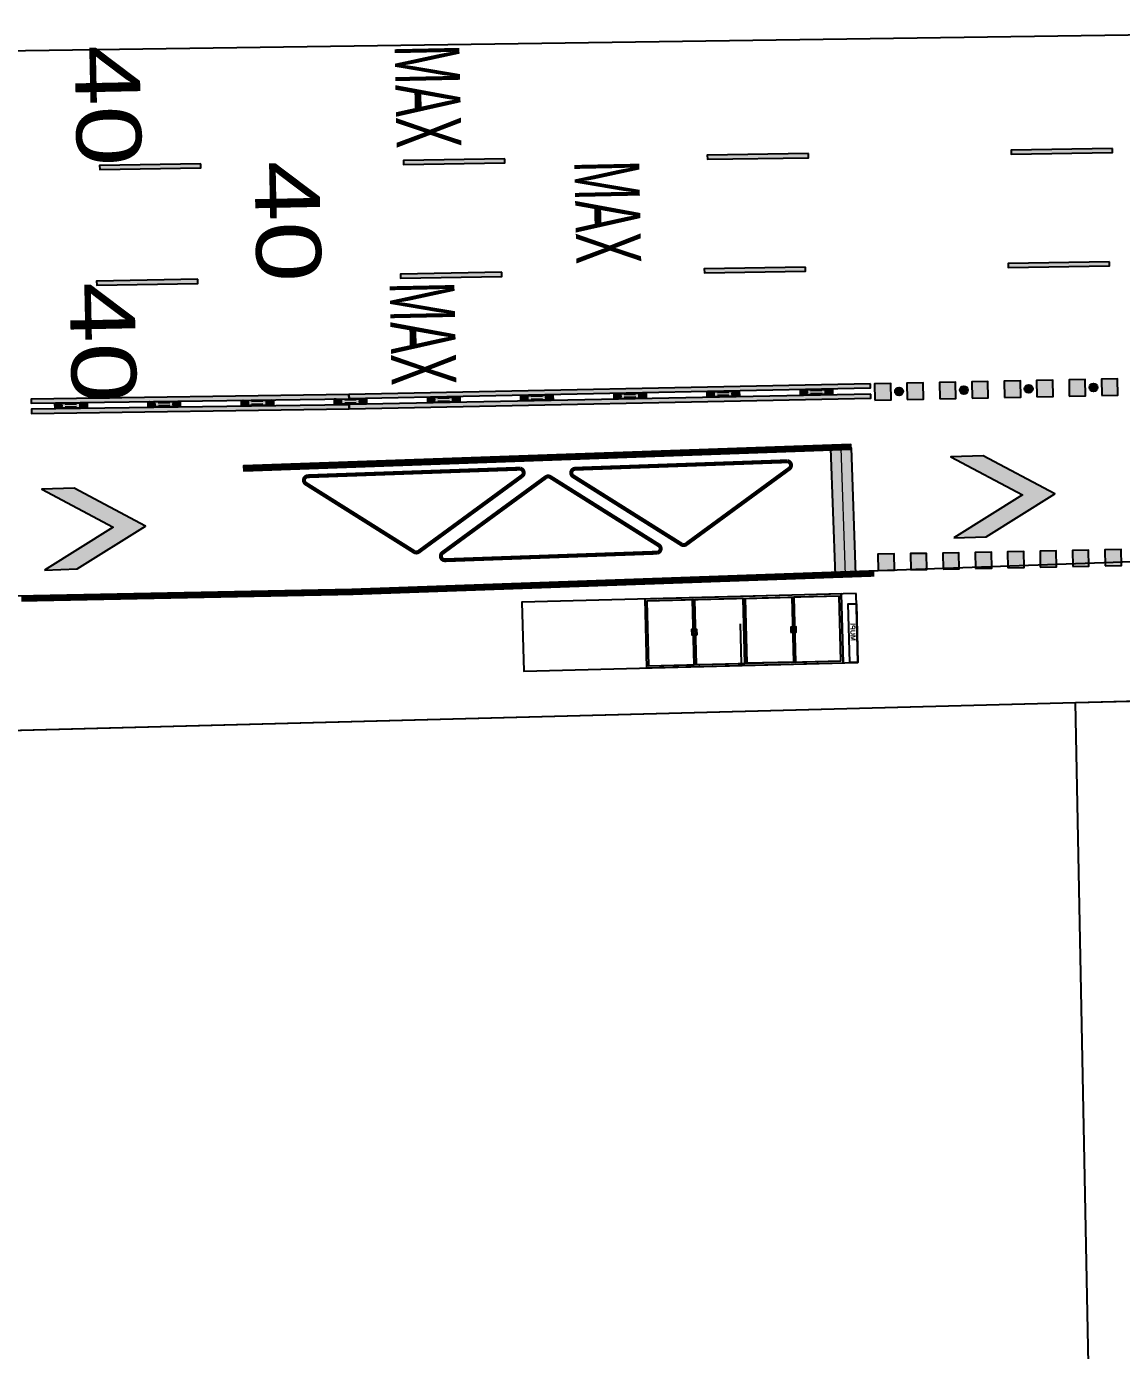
# Model space of a CAD drawing. Header units: metres. Extents: x 668617 to 675126, y 2286318 to 2293677.
# Drawn here: x 669451.29 to 669478.31, y 2287191.11 to 2287223.79 of the extents above; entities that cross this region are included whole.
import ezdxf
from ezdxf.enums import TextEntityAlignment as Align

# ---------------------------------------------------------------- set-up
doc = ezdxf.new("R2010")
doc.units = ezdxf.units.M
doc.header["$MEASUREMENT"] = 0
for name, color, linetype in [('DMTG-B-CuadrosVerdes', 94, 'Continuous'), ('DMTG-D-CONFIBUS', 1, 'Continuous'), ('DMTG-M-PARABUS', 1, 'Continuous'), ('DMTG-M-VIALETON', 92, 'Continuous'), ('DMTG-PB-BANQUETAS', 251, 'Continuous'), ('DMTG-PB-LOTIFICACION', 253, 'Continuous'), ('DMTG-PB-MANZANAS', 251, 'Continuous'), ('DMTG-SH-LEYENDA VELOCIDAD', 252, 'Continuous'), ('DMTG-SH-LINEA DISCONTINUA', 252, 'Continuous'), ('DMTG-SH-LINEA DOBLE', 252, 'Continuous'), ('DMTG-SH-LINEA GUARNICION', 40, 'Continuous'), ('DMTG-SH-PARADA', 252, 'Continuous')]:
    doc.layers.add(name, color=color, linetype=linetype)
doc.styles.add('Arial', font='arial.ttf')
doc.styles.get("Standard").update_dxf_attribs({"font": 'arial.ttf'})
pattern_1 = [(0, (0, 0), (0, 6.985), [5.08, -1.905]), (90, (0, 0), (-6.985, 4e-16), [5.08, -1.905])]

# ---------------------------------------------------------------- blocks, each defined once
blk = doc.blocks.new('*U207')
h = blk.add_hatch(color=252)
h.dxf.hatch_style = 1
h.paths.add_polyline_path([(-1.817, -23.238), (-0.817, -24.968), (-0.817, -24.168), (-1.817, -22.438), (-2.817, -24.168), (-2.817, -24.968)])
h.paths.add_polyline_path([(-1.817, -0.786), (-0.817, -2.516), (-0.817, -1.716), (-1.817, 0.014), (-2.817, -1.716), (-2.817, -2.516)])
h = blk.add_hatch(color=252)
h.dxf.hatch_style = 1
h.paths.add_polyline_path([(-3.215, -19.968), (-3.095, -19.968), (-3.095, -5.468), (-3.133, -5.468), (-3.133, -4.969), (-3.215, -4.969)])
h = blk.add_hatch(color=252)
h.dxf.hatch_style = 1
h.paths.add_polyline_path([(0, -5.468), (0, -4.968), (-3.133, -4.968), (-3.133, -5.468)])
at = {"color": 252}
for points in [[(-0.817, -2.516), (-0.817, -1.716), (-1.817, 0.014), (-2.817, -1.716), (-2.817, -2.516), (-1.817, -0.786), (-0.817, -2.516)], [(-3.095, -4.969), (-3.215, -4.969), (-3.215, -19.968), (-3.095, -19.968), (-3.095, -4.969)], [(0, -4.968), (0, -5.468), (-3.133, -5.468), (-3.133, -4.968), (0, -4.968)], [(-0.817, -24.968), (-0.817, -24.168), (-1.817, -22.438), (-2.817, -24.168), (-2.817, -24.968), (-1.817, -23.238), (-0.817, -24.968)]]:
    blk.add_lwpolyline(points, dxfattribs=at)
at = {"color": 252, "lineweight": 0}
for points in [[(-3.215, -4.969), (-3.215, -19.968)], [(0, -5.218), (-3.133, -5.218)], [(-3.095, -4.969), (-3.095, -19.968)]]:
    blk.add_lwpolyline(points, dxfattribs=at)
at = {"color": 252, "lineweight": 0, "const_width": 0.1}
blk.add_lwpolyline([(-3.155, -4.969), (-3.155, -19.968)], dxfattribs=at)
at = {"color": 252, "const_width": 0.1}
for points in [[(-2.671, -6.511, 0.64959), (-2.854, -6.545), (-2.854, -11.793, 0.740696), (-2.671, -11.849), (-0.897, -9.239, 0.325184), (-0.897, -9.121), (-2.671, -6.511)], [(-0.896, -9.8, -0.64959), (-0.713, -9.834), (-0.713, -15.082, -0.740696), (-0.896, -15.138), (-2.67, -12.528, -0.325184), (-2.67, -12.41), (-0.896, -9.8)], [(-2.721, -13.111, 0.64959), (-2.904, -13.145), (-2.904, -18.393, 0.740696), (-2.721, -18.449), (-0.947, -15.839, 0.325184), (-0.947, -15.721), (-2.721, -13.111)]]:
    blk.add_lwpolyline(points, format="xyb", dxfattribs=at)
blk = doc.blocks.new('Parabus')
h = blk.add_hatch()
h.set_pattern_fill('ANGLE', color=8)
h.set_pattern_definition(pattern_1)
h.paths.add_polyline_path([(1.175, 1.65), (0.05, 1.65), (0.05, 0.05), (1.175, 0.05), (1.175, 0.784), (1.134, 0.784), (1.134, 0.916), (1.175, 0.916)])
h.paths.add_polyline_path([(2.375, 1.65), (1.225, 1.65), (1.225, 0.916), (1.266, 0.916), (1.266, 0.784), (1.225, 0.784), (1.225, 0.05), (2.375, 0.05)])
h.paths.add_polyline_path([(3.625, 1.65), (2.425, 1.65), (2.425, 0.05), (3.625, 0.05), (3.625, 0.784), (3.584, 0.784), (3.584, 0.916), (3.625, 0.916)])
h.paths.add_polyline_path([(4.8, 1.65), (3.675, 1.65), (3.675, 0.916), (3.716, 0.916), (3.716, 0.784), (3.675, 0.784), (3.675, 0.05), (4.8, 0.05)])
h = blk.add_hatch()
h.set_pattern_fill('ANGLE', color=8)
h.set_pattern_definition(pattern_1)
h.paths.add_polyline_path([(-0.166, 0), (-0.166, 1.45), (-0.366, 1.45), (-0.366, 0)])
h = blk.add_hatch(color=252)
h.dxf.hatch_style = 1
h.paths.add_polyline_path([(1.266, 0.784), (1.134, 0.784), (1.134, 0.916), (1.266, 0.916)])
h.paths.add_polyline_path([(3.584, 0.784), (3.584, 0.916), (3.716, 0.916), (3.716, 0.784)])
at = {"color": 252}
for points in [[(4.85, 0), (0, 0), (0, 1.7), (4.85, 1.7)], [(4.8, 0.05), (0.05, 0.05), (0.05, 1.65), (4.8, 1.65)], [(0.05, 1.65), (1.175, 1.65), (1.175, 0.05), (0.05, 0.05)], [(1.225, 0.05), (2.375, 0.05), (2.375, 1.65), (1.225, 1.65)], [(2.425, 1.65), (3.625, 1.65), (3.625, 0.05), (2.425, 0.05)], [(3.675, 1.65), (4.8, 1.65), (4.8, 0.05), (3.675, 0.05)], [(-0.166, 0), (-0.166, 1.45), (-0.366, 1.45), (-0.366, 0)], [(1.266, 0.784), (1.134, 0.784), (1.134, 0.916), (1.266, 0.916)], [(3.584, 0.784), (3.584, 0.916), (3.716, 0.916), (3.716, 0.784)]]:
    blk.add_lwpolyline(points, close=True, dxfattribs=at)
for points in [[(0, 1.7), (0, 0)], [(1.175, 1.65), (1.175, 0.05)], [(1.225, 1.65), (1.225, 0.05)], [(2.375, 1.65), (2.375, 0.05)], [(2.425, 1.65), (2.425, 0.05)], [(3.625, 1.65), (3.625, 0.05)], [(3.675, 1.65), (3.675, 0.05)], [(4.85, 1.7), (4.85, 0)]]:
    blk.add_lwpolyline(points, dxfattribs=at)
at = {"color": 252, "insert": (-0.325, 0.535), "char_height": 0.125, "attachment_point": 1, "rotation": 90}
blk.add_mtext_dynamic_manual_height_columns('{\\fArial|b1|i0|c0|p34;MUPI}', width=0.63428, gutter_width=12.5, heights=[0], dxfattribs=at)
blk = doc.blocks.new('*U166')
for points in [[(1.2, 0.2), (14.076, 0.2), (14.076, 0.3), (1.2, 0.3)], [(1.2, -0.05), (14.076, -0.05), (14.076, 0.05), (1.2, 0.05)]]:
    blk.add_hatch(color=252).paths.add_polyline_path(points)
for points in [[(1.2, 0.2), (14.076, 0.2), (14.076, 0.3), (1.2, 0.3)], [(1.2, -0.05), (14.076, -0.05), (14.076, 0.05), (1.2, 0.05)]]:
    blk.add_lwpolyline(points, close=True)
blk = doc.blocks.new('*U167')
for points in [[(0.83, 0.2), (9.043, 0.2), (9.043, 0.3), (0.83, 0.3)], [(1.2, -0.05), (9.043, -0.05), (9.043, 0.05), (1.2, 0.05)]]:
    blk.add_hatch(color=252).paths.add_polyline_path(points)
for points in [[(1.2, 0.2), (9.043, 0.2), (9.043, 0.3), (1.2, 0.3)], [(1.2, -0.05), (9.043, -0.05), (9.043, 0.05), (1.2, 0.05)]]:
    blk.add_lwpolyline(points, close=True)
blk = doc.blocks.new('*U136')
h = blk.add_hatch(color=256)
h.dxf.hatch_style = 1
h.paths.add_polyline_path([(0, 4.209), (0.4, 4.209), (0.4, 4.609), (0, 4.609)])
h = blk.add_hatch(color=256)
h.dxf.hatch_style = 1
h.paths.add_polyline_path([(0.8, 4.209), (1.2, 4.209), (1.2, 4.609), (0.8, 4.609)])
h = blk.add_hatch(color=256)
h.dxf.hatch_style = 1
h.paths.add_polyline_path([(0.8, 4.209), (1.2, 4.209), (1.2, 4.609), (0.8, 4.609)])
h = blk.add_hatch(color=256)
h.dxf.hatch_style = 1
h.paths.add_polyline_path([(1.6, 4.209), (2, 4.209), (2, 4.609), (1.6, 4.609)])
h = blk.add_hatch(color=256)
h.dxf.hatch_style = 1
h.paths.add_polyline_path([(1.6, 4.209), (2, 4.209), (2, 4.609), (1.6, 4.609)])
h = blk.add_hatch(color=256)
h.dxf.hatch_style = 1
h.paths.add_polyline_path([(2.4, 4.209), (2.8, 4.209), (2.8, 4.609), (2.4, 4.609)])
h = blk.add_hatch(color=256)
h.dxf.hatch_style = 1
h.paths.add_polyline_path([(2.4, 4.209), (2.8, 4.209), (2.8, 4.609), (2.4, 4.609)])
h = blk.add_hatch(color=256)
h.dxf.hatch_style = 1
h.paths.add_polyline_path([(3.2, 4.209), (3.6, 4.209), (3.6, 4.609), (3.2, 4.609)])
h = blk.add_hatch(color=256)
h.dxf.hatch_style = 1
h.paths.add_polyline_path([(3.2, 4.209), (3.6, 4.209), (3.6, 4.609), (3.2, 4.609)])
h = blk.add_hatch(color=256)
h.dxf.hatch_style = 1
h.paths.add_polyline_path([(4, 4.209), (4.4, 4.209), (4.4, 4.609), (4, 4.609)])
h = blk.add_hatch(color=256)
h.dxf.hatch_style = 1
h.paths.add_polyline_path([(4, 4.209), (4.4, 4.209), (4.4, 4.609), (4, 4.609)])
h = blk.add_hatch(color=256)
h.dxf.hatch_style = 1
h.paths.add_polyline_path([(4.8, 4.209), (5.2, 4.209), (5.2, 4.609), (4.8, 4.609)])
h = blk.add_hatch(color=256)
h.dxf.hatch_style = 1
h.paths.add_polyline_path([(4.8, 4.209), (5.2, 4.209), (5.2, 4.609), (4.8, 4.609)])
h = blk.add_hatch(color=256)
h.dxf.hatch_style = 1
h.paths.add_polyline_path([(5.6, 4.209), (6, 4.209), (6, 4.609), (5.6, 4.609)])
h = blk.add_hatch(color=256)
h.dxf.hatch_style = 1
h.paths.add_polyline_path([(0, 0), (0.4, 0), (0.4, 0.4), (0, 0.4)])
h = blk.add_hatch(color=256)
h.dxf.hatch_style = 1
h.paths.add_polyline_path([(0.8, 0), (1.2, 0), (1.2, 0.4), (0.8, 0.4)])
h = blk.add_hatch(color=256)
h.dxf.hatch_style = 1
h.paths.add_polyline_path([(0.8, 0), (1.2, 0), (1.2, 0.4), (0.8, 0.4)])
h = blk.add_hatch(color=256)
h.dxf.hatch_style = 1
h.paths.add_polyline_path([(1.6, 0), (2, 0), (2, 0.4), (1.6, 0.4)])
h = blk.add_hatch(color=256)
h.dxf.hatch_style = 1
h.paths.add_polyline_path([(1.6, 0), (2, 0), (2, 0.4), (1.6, 0.4)])
h = blk.add_hatch(color=256)
h.dxf.hatch_style = 1
h.paths.add_polyline_path([(2.4, 0), (2.8, 0), (2.8, 0.4), (2.4, 0.4)])
h = blk.add_hatch(color=256)
h.dxf.hatch_style = 1
h.paths.add_polyline_path([(2.4, 0), (2.8, 0), (2.8, 0.4), (2.4, 0.4)])
h = blk.add_hatch(color=256)
h.dxf.hatch_style = 1
h.paths.add_polyline_path([(3.2, 0), (3.6, 0), (3.6, 0.4), (3.2, 0.4)])
h = blk.add_hatch(color=256)
h.dxf.hatch_style = 1
h.paths.add_polyline_path([(3.2, 0), (3.6, 0), (3.6, 0.4), (3.2, 0.4)])
h = blk.add_hatch(color=256)
h.dxf.hatch_style = 1
h.paths.add_polyline_path([(4, 0), (4.4, 0), (4.4, 0.4), (4, 0.4)])
h = blk.add_hatch(color=256)
h.dxf.hatch_style = 1
h.paths.add_polyline_path([(4, 0), (4.4, 0), (4.4, 0.4), (4, 0.4)])
h = blk.add_hatch(color=256)
h.dxf.hatch_style = 1
h.paths.add_polyline_path([(4.8, 0), (5.2, 0), (5.2, 0.4), (4.8, 0.4)])
h = blk.add_hatch(color=256)
h.dxf.hatch_style = 1
h.paths.add_polyline_path([(4.8, 0), (5.2, 0), (5.2, 0.4), (4.8, 0.4)])
h = blk.add_hatch(color=256)
h.dxf.hatch_style = 1
h.paths.add_polyline_path([(5.6, 0), (6, 0), (6, 0.4), (5.6, 0.4)])
for points in [[(0, 4.209), (0.4, 4.209), (0.4, 4.609), (0, 4.609)], [(0.8, 4.209), (1.2, 4.209), (1.2, 4.609), (0.8, 4.609)], [(0.8, 4.209), (1.2, 4.209), (1.2, 4.609), (0.8, 4.609)], [(1.6, 4.209), (2, 4.209), (2, 4.609), (1.6, 4.609)], [(1.6, 4.209), (2, 4.209), (2, 4.609), (1.6, 4.609)], [(2.4, 4.209), (2.8, 4.209), (2.8, 4.609), (2.4, 4.609)], [(2.4, 4.209), (2.8, 4.209), (2.8, 4.609), (2.4, 4.609)], [(3.2, 4.209), (3.6, 4.209), (3.6, 4.609), (3.2, 4.609)], [(3.2, 4.209), (3.6, 4.209), (3.6, 4.609), (3.2, 4.609)], [(4, 4.209), (4.4, 4.209), (4.4, 4.609), (4, 4.609)], [(4, 4.209), (4.4, 4.209), (4.4, 4.609), (4, 4.609)], [(4.8, 4.209), (5.2, 4.209), (5.2, 4.609), (4.8, 4.609)], [(4.8, 4.209), (5.2, 4.209), (5.2, 4.609), (4.8, 4.609)], [(5.6, 4.209), (6, 4.209), (6, 4.609), (5.6, 4.609)], [(0, 0), (0.4, 0), (0.4, 0.4), (0, 0.4)], [(0.8, 0), (1.2, 0), (1.2, 0.4), (0.8, 0.4)], [(0.8, 0), (1.2, 0), (1.2, 0.4), (0.8, 0.4)], [(1.6, 0), (2, 0), (2, 0.4), (1.6, 0.4)], [(1.6, 0), (2, 0), (2, 0.4), (1.6, 0.4)], [(2.4, 0), (2.8, 0), (2.8, 0.4), (2.4, 0.4)], [(2.4, 0), (2.8, 0), (2.8, 0.4), (2.4, 0.4)], [(3.2, 0), (3.6, 0), (3.6, 0.4), (3.2, 0.4)], [(3.2, 0), (3.6, 0), (3.6, 0.4), (3.2, 0.4)], [(4, 0), (4.4, 0), (4.4, 0.4), (4, 0.4)], [(4, 0), (4.4, 0), (4.4, 0.4), (4, 0.4)], [(4.8, 0), (5.2, 0), (5.2, 0.4), (4.8, 0.4)], [(4.8, 0), (5.2, 0), (5.2, 0.4), (4.8, 0.4)], [(5.6, 0), (6, 0), (6, 0.4), (5.6, 0.4)]]:
    blk.add_lwpolyline(points, close=True)
blk = doc.blocks.new('*U91')
at = {"true_color": 0x58ba48}
h = blk.add_hatch(color=85, dxfattribs=at)
h.dxf.hatch_style = 1
h.paths.add_polyline_path([(13.392, 11.001, 1), (13.492, 11.001, 1)], flags=0)
h.paths.add_polyline_path([(13.391, 11.069), (13.38, 11.08, 0.062746), (13.363, 11.062), (13.373, 11.052, 0.413879), (13.391, 11.052, 0.414549)], flags=17)
h.paths.add_polyline_path([(13.388, 11.06, -1), (13.376, 11.06, -1)], flags=16)
h.paths.add_polyline_path([(13.392, 11.001, 1), (13.492, 11.001, 1)], flags=16)
h.paths.add_polyline_path([(13.503, 11.08), (13.492, 11.069, 0.413879), (13.492, 11.052, 0.414549), (13.51, 11.052), (13.521, 11.062, 0.062746)], flags=17)
h.paths.add_polyline_path([(13.507, 11.06, -1), (13.495, 11.06, -1)], flags=16)
h.paths.add_polyline_path([(13.521, 10.94), (13.51, 10.95, 0.413879), (13.492, 10.95, 0.414549), (13.492, 10.933), (13.503, 10.922, 0.062746)], flags=17)
h.paths.add_polyline_path([(13.495, 10.942, -1), (13.507, 10.942, -1)], flags=16)
h.paths.add_polyline_path([(13.391, 10.95, 0.414549), (13.373, 10.95), (13.363, 10.94, 0.062746), (13.38, 10.922), (13.391, 10.933, 0.413879)], flags=17)
h.paths.add_polyline_path([(13.376, 10.942, -1), (13.388, 10.942, -1)], flags=16)
h.paths.add_polyline_path([(13.521, 11.062), (13.51, 11.052, -0.414549), (13.492, 11.052, -0.413879), (13.492, 11.069), (13.503, 11.08, 0.342564), (13.38, 11.08), (13.391, 11.069, -0.414549), (13.391, 11.052, -0.413879), (13.373, 11.052), (13.363, 11.062, 0.166532), (13.342, 11.001, 0.166532), (13.363, 10.94), (13.373, 10.95, -0.414549), (13.391, 10.95, -0.413879), (13.391, 10.933), (13.38, 10.922, 0.342564), (13.503, 10.922), (13.492, 10.933, -0.414549), (13.492, 10.95, -0.413879), (13.51, 10.95), (13.521, 10.94, 0.166532), (13.542, 11.001, 0.166532)])
h.paths.add_polyline_path([(13.492, 11.001, -1), (13.392, 11.001, -1)], flags=0)
h.paths.add_polyline_path([(13.471, 11.056, 0.245947), (13.413, 11.056), (13.401, 11.078, -0.245947), (13.482, 11.078)], flags=16)
h.paths.add_polyline_path([(13.471, 10.946), (13.482, 10.923, -0.245947), (13.401, 10.923), (13.413, 10.946, 0.245947)], flags=16)
h = blk.add_hatch(color=85, dxfattribs=at)
h.dxf.hatch_style = 1
h.paths.add_polyline_path([(13.392, 11.001, 1), (13.492, 11.001, 1)])
at = {"true_color": 0xc7c8ca}
h = blk.add_hatch(color=9, dxfattribs=at)
h.dxf.hatch_style = 1
h.paths.add_polyline_path([(13.482, 11.078, 0.245947), (13.401, 11.078), (13.413, 11.056, -0.245947), (13.471, 11.056)])
h.paths.add_polyline_path([(13.482, 10.923), (13.471, 10.946, -0.245947), (13.413, 10.946), (13.401, 10.923, 0.245947)])
at = {"true_color": 0x58ba48}
h = blk.add_hatch(color=85, dxfattribs=at)
h.dxf.hatch_style = 1
h.paths.add_polyline_path([(14.992, 11.001, 1), (15.092, 11.001, 1)], flags=0)
h.paths.add_polyline_path([(14.991, 11.069), (14.98, 11.08, 0.062746), (14.963, 11.062), (14.973, 11.052, 0.413879), (14.991, 11.052, 0.414549)], flags=17)
h.paths.add_polyline_path([(14.988, 11.06, -1), (14.976, 11.06, -1)], flags=16)
h.paths.add_polyline_path([(14.992, 11.001, 1), (15.092, 11.001, 1)], flags=16)
h.paths.add_polyline_path([(15.103, 11.08), (15.092, 11.069, 0.413879), (15.092, 11.052, 0.414549), (15.11, 11.052), (15.121, 11.062, 0.062746)], flags=17)
h.paths.add_polyline_path([(15.107, 11.06, -1), (15.095, 11.06, -1)], flags=16)
h.paths.add_polyline_path([(15.121, 10.94), (15.11, 10.95, 0.413879), (15.092, 10.95, 0.414549), (15.092, 10.933), (15.103, 10.922, 0.062746)], flags=17)
h.paths.add_polyline_path([(15.095, 10.942, -1), (15.107, 10.942, -1)], flags=16)
h.paths.add_polyline_path([(14.991, 10.95, 0.414549), (14.973, 10.95), (14.963, 10.94, 0.062746), (14.98, 10.922), (14.991, 10.933, 0.413879)], flags=17)
h.paths.add_polyline_path([(14.976, 10.942, -1), (14.988, 10.942, -1)], flags=16)
h.paths.add_polyline_path([(15.121, 11.062), (15.11, 11.052, -0.414549), (15.092, 11.052, -0.413879), (15.092, 11.069), (15.103, 11.08, 0.342564), (14.98, 11.08), (14.991, 11.069, -0.414549), (14.991, 11.052, -0.413879), (14.973, 11.052), (14.963, 11.062, 0.166532), (14.942, 11.001, 0.166532), (14.963, 10.94), (14.973, 10.95, -0.414549), (14.991, 10.95, -0.413879), (14.991, 10.933), (14.98, 10.922, 0.342564), (15.103, 10.922), (15.092, 10.933, -0.414549), (15.092, 10.95, -0.413879), (15.11, 10.95), (15.121, 10.94, 0.166532), (15.142, 11.001, 0.166532)])
h.paths.add_polyline_path([(15.092, 11.001, -1), (14.992, 11.001, -1)], flags=0)
h.paths.add_polyline_path([(15.071, 11.056, 0.245947), (15.013, 11.056), (15.001, 11.078, -0.245947), (15.082, 11.078)], flags=16)
h.paths.add_polyline_path([(15.071, 10.946), (15.082, 10.923, -0.245947), (15.001, 10.923), (15.013, 10.946, 0.245947)], flags=16)
h = blk.add_hatch(color=85, dxfattribs=at)
h.dxf.hatch_style = 1
h.paths.add_polyline_path([(14.992, 11.001, 1), (15.092, 11.001, 1)])
at = {"true_color": 0xc7c8ca}
h = blk.add_hatch(color=9, dxfattribs=at)
h.dxf.hatch_style = 1
h.paths.add_polyline_path([(15.082, 11.078, 0.245947), (15.001, 11.078), (15.013, 11.056, -0.245947), (15.071, 11.056)])
h.paths.add_polyline_path([(15.082, 10.923), (15.071, 10.946, -0.245947), (15.013, 10.946), (15.001, 10.923, 0.245947)])
at = {"true_color": 0x58ba48}
h = blk.add_hatch(color=85, dxfattribs=at)
h.dxf.hatch_style = 1
h.paths.add_polyline_path([(16.592, 11.001, 1), (16.692, 11.001, 1)], flags=0)
h.paths.add_polyline_path([(16.591, 11.069), (16.58, 11.08, 0.062746), (16.563, 11.062), (16.573, 11.052, 0.413879), (16.591, 11.052, 0.414549)], flags=17)
h.paths.add_polyline_path([(16.588, 11.06, -1), (16.576, 11.06, -1)], flags=16)
h.paths.add_polyline_path([(16.592, 11.001, 1), (16.692, 11.001, 1)], flags=16)
h.paths.add_polyline_path([(16.703, 11.08), (16.692, 11.069, 0.413879), (16.692, 11.052, 0.414549), (16.71, 11.052), (16.721, 11.062, 0.062746)], flags=17)
h.paths.add_polyline_path([(16.707, 11.06, -1), (16.695, 11.06, -1)], flags=16)
h.paths.add_polyline_path([(16.721, 10.94), (16.71, 10.95, 0.413879), (16.692, 10.95, 0.414549), (16.692, 10.933), (16.703, 10.922, 0.062746)], flags=17)
h.paths.add_polyline_path([(16.695, 10.942, -1), (16.707, 10.942, -1)], flags=16)
h.paths.add_polyline_path([(16.591, 10.95, 0.414549), (16.573, 10.95), (16.563, 10.94, 0.062746), (16.58, 10.922), (16.591, 10.933, 0.413879)], flags=17)
h.paths.add_polyline_path([(16.576, 10.942, -1), (16.588, 10.942, -1)], flags=16)
h.paths.add_polyline_path([(16.721, 11.062), (16.71, 11.052, -0.414549), (16.692, 11.052, -0.413879), (16.692, 11.069), (16.703, 11.08, 0.342564), (16.58, 11.08), (16.591, 11.069, -0.414549), (16.591, 11.052, -0.413879), (16.573, 11.052), (16.563, 11.062, 0.166532), (16.542, 11.001, 0.166532), (16.563, 10.94), (16.573, 10.95, -0.414549), (16.591, 10.95, -0.413879), (16.591, 10.933), (16.58, 10.922, 0.342564), (16.703, 10.922), (16.692, 10.933, -0.414549), (16.692, 10.95, -0.413879), (16.71, 10.95), (16.721, 10.94, 0.166532), (16.742, 11.001, 0.166532)])
h.paths.add_polyline_path([(16.692, 11.001, -1), (16.592, 11.001, -1)], flags=0)
h.paths.add_polyline_path([(16.671, 11.056, 0.245947), (16.613, 11.056), (16.601, 11.078, -0.245947), (16.682, 11.078)], flags=16)
h.paths.add_polyline_path([(16.671, 10.946), (16.682, 10.923, -0.245947), (16.601, 10.923), (16.613, 10.946, 0.245947)], flags=16)
h = blk.add_hatch(color=85, dxfattribs=at)
h.dxf.hatch_style = 1
h.paths.add_polyline_path([(16.592, 11.001, 1), (16.692, 11.001, 1)])
at = {"true_color": 0xc7c8ca}
h = blk.add_hatch(color=9, dxfattribs=at)
h.dxf.hatch_style = 1
h.paths.add_polyline_path([(16.682, 11.078, 0.245947), (16.601, 11.078), (16.613, 11.056, -0.245947), (16.671, 11.056)])
h.paths.add_polyline_path([(16.682, 10.923), (16.671, 10.946, -0.245947), (16.613, 10.946), (16.601, 10.923, 0.245947)])
at = {"true_color": 0x58ba48}
h = blk.add_hatch(color=85, dxfattribs=at)
h.dxf.hatch_style = 1
h.paths.add_polyline_path([(18.192, 11.001, 1), (18.292, 11.001, 1)], flags=0)
h.paths.add_polyline_path([(18.191, 11.069), (18.18, 11.08, 0.062746), (18.163, 11.062), (18.173, 11.052, 0.413879), (18.191, 11.052, 0.414549)], flags=17)
h.paths.add_polyline_path([(18.188, 11.06, -1), (18.176, 11.06, -1)], flags=16)
h.paths.add_polyline_path([(18.192, 11.001, 1), (18.292, 11.001, 1)], flags=16)
h.paths.add_polyline_path([(18.303, 11.08), (18.292, 11.069, 0.413879), (18.292, 11.052, 0.414549), (18.31, 11.052), (18.321, 11.062, 0.062746)], flags=17)
h.paths.add_polyline_path([(18.307, 11.06, -1), (18.295, 11.06, -1)], flags=16)
h.paths.add_polyline_path([(18.321, 10.94), (18.31, 10.95, 0.413879), (18.292, 10.95, 0.414549), (18.292, 10.933), (18.303, 10.922, 0.062746)], flags=17)
h.paths.add_polyline_path([(18.295, 10.942, -1), (18.307, 10.942, -1)], flags=16)
h.paths.add_polyline_path([(18.191, 10.95, 0.414549), (18.173, 10.95), (18.163, 10.94, 0.062746), (18.18, 10.922), (18.191, 10.933, 0.413879)], flags=17)
h.paths.add_polyline_path([(18.176, 10.942, -1), (18.188, 10.942, -1)], flags=16)
h.paths.add_polyline_path([(18.321, 11.062), (18.31, 11.052, -0.414549), (18.292, 11.052, -0.413879), (18.292, 11.069), (18.303, 11.08, 0.342564), (18.18, 11.08), (18.191, 11.069, -0.414549), (18.191, 11.052, -0.413879), (18.173, 11.052), (18.163, 11.062, 0.166532), (18.142, 11.001, 0.166532), (18.163, 10.94), (18.173, 10.95, -0.414549), (18.191, 10.95, -0.413879), (18.191, 10.933), (18.18, 10.922, 0.342564), (18.303, 10.922), (18.292, 10.933, -0.414549), (18.292, 10.95, -0.413879), (18.31, 10.95), (18.321, 10.94, 0.166532), (18.342, 11.001, 0.166532)])
h.paths.add_polyline_path([(18.292, 11.001, -1), (18.192, 11.001, -1)], flags=0)
h.paths.add_polyline_path([(18.271, 11.056, 0.245947), (18.213, 11.056), (18.201, 11.078, -0.245947), (18.282, 11.078)], flags=16)
h.paths.add_polyline_path([(18.271, 10.946), (18.282, 10.923, -0.245947), (18.201, 10.923), (18.213, 10.946, 0.245947)], flags=16)
h = blk.add_hatch(color=85, dxfattribs=at)
h.dxf.hatch_style = 1
h.paths.add_polyline_path([(18.192, 11.001, 1), (18.292, 11.001, 1)])
at = {"true_color": 0xc7c8ca}
h = blk.add_hatch(color=9, dxfattribs=at)
h.dxf.hatch_style = 1
h.paths.add_polyline_path([(18.282, 11.078, 0.245947), (18.201, 11.078), (18.213, 11.056, -0.245947), (18.271, 11.056)])
h.paths.add_polyline_path([(18.282, 10.923), (18.271, 10.946, -0.245947), (18.213, 10.946), (18.201, 10.923, 0.245947)])
at = {"color": 18, "true_color": 0x000000}
for points in [[(13.391, 11.069), (13.38, 11.08, 0.062746), (13.363, 11.062), (13.373, 11.052, 0.413879), (13.391, 11.052, 0.414549)], [(13.391, 10.933), (13.38, 10.922, -0.062746), (13.363, 10.94), (13.373, 10.95, -0.413879), (13.391, 10.95, -0.414549)], [(13.482, 11.078), (13.471, 11.056, 0.245947), (13.413, 11.056), (13.401, 11.078, -0.245947)], [(13.482, 10.923), (13.471, 10.946, -0.245947), (13.413, 10.946), (13.401, 10.923, 0.245947)], [(13.492, 11.069), (13.503, 11.08, -0.062746), (13.521, 11.062), (13.51, 11.052, -0.413879), (13.492, 11.052, -0.414549)], [(13.492, 10.933), (13.503, 10.922, 0.062746), (13.521, 10.94), (13.51, 10.95, 0.413879), (13.492, 10.95, 0.414549)], [(14.991, 11.069), (14.98, 11.08, 0.062746), (14.963, 11.062), (14.973, 11.052, 0.413879), (14.991, 11.052, 0.414549)], [(14.991, 10.933), (14.98, 10.922, -0.062746), (14.963, 10.94), (14.973, 10.95, -0.413879), (14.991, 10.95, -0.414549)], [(15.082, 11.078), (15.071, 11.056, 0.245947), (15.013, 11.056), (15.001, 11.078, -0.245947)], [(15.082, 10.923), (15.071, 10.946, -0.245947), (15.013, 10.946), (15.001, 10.923, 0.245947)], [(15.092, 11.069), (15.103, 11.08, -0.062746), (15.121, 11.062), (15.11, 11.052, -0.413879), (15.092, 11.052, -0.414549)], [(15.092, 10.933), (15.103, 10.922, 0.062746), (15.121, 10.94), (15.11, 10.95, 0.413879), (15.092, 10.95, 0.414549)], [(16.591, 11.069), (16.58, 11.08, 0.062746), (16.563, 11.062), (16.573, 11.052, 0.413879), (16.591, 11.052, 0.414549)], [(16.591, 10.933), (16.58, 10.922, -0.062746), (16.563, 10.94), (16.573, 10.95, -0.413879), (16.591, 10.95, -0.414549)], [(16.682, 11.078), (16.671, 11.056, 0.245947), (16.613, 11.056), (16.601, 11.078, -0.245947)], [(16.682, 10.923), (16.671, 10.946, -0.245947), (16.613, 10.946), (16.601, 10.923, 0.245947)], [(16.692, 11.069), (16.703, 11.08, -0.062746), (16.721, 11.062), (16.71, 11.052, -0.413879), (16.692, 11.052, -0.414549)], [(16.692, 10.933), (16.703, 10.922, 0.062746), (16.721, 10.94), (16.71, 10.95, 0.413879), (16.692, 10.95, 0.414549)], [(18.191, 11.069), (18.18, 11.08, 0.062746), (18.163, 11.062), (18.173, 11.052, 0.413879), (18.191, 11.052, 0.414549)], [(18.191, 10.933), (18.18, 10.922, -0.062746), (18.163, 10.94), (18.173, 10.95, -0.413879), (18.191, 10.95, -0.414549)], [(18.282, 11.078), (18.271, 11.056, 0.245947), (18.213, 11.056), (18.201, 11.078, -0.245947)], [(18.282, 10.923), (18.271, 10.946, -0.245947), (18.213, 10.946), (18.201, 10.923, 0.245947)], [(18.292, 11.069), (18.303, 11.08, -0.062746), (18.321, 11.062), (18.31, 11.052, -0.413879), (18.292, 11.052, -0.414549)], [(18.292, 10.933), (18.303, 10.922, 0.062746), (18.321, 10.94), (18.31, 10.95, 0.413879), (18.292, 10.95, 0.414549)]]:
    blk.add_lwpolyline(points, format="xyb", close=True, dxfattribs=at)
for points in [[(13.442, 10.901), (13.442, 11.101)], [(15.042, 10.901), (15.042, 11.101)], [(16.642, 10.901), (16.642, 11.101)], [(18.242, 10.901), (18.242, 11.101)]]:
    blk.add_lwpolyline(points)
for centre, radius in [((13.442, 11.001), 0.1), ((13.382, 11.06), 0.00613), ((13.382, 10.942), 0.00613), ((13.442, 11.001), 0.05), ((13.501, 11.06), 0.00613), ((13.501, 10.942), 0.00613), ((15.042, 11.001), 0.1), ((14.982, 11.06), 0.00613), ((14.982, 10.942), 0.00613), ((15.042, 11.001), 0.05), ((15.101, 11.06), 0.00613), ((15.101, 10.942), 0.00613), ((16.642, 11.001), 0.1), ((16.582, 11.06), 0.00613), ((16.582, 10.942), 0.00613), ((16.642, 11.001), 0.05), ((16.701, 11.06), 0.00613), ((16.701, 10.942), 0.00613), ((18.242, 11.001), 0.1), ((18.182, 11.06), 0.00613), ((18.182, 10.942), 0.00613), ((18.242, 11.001), 0.05), ((18.301, 11.06), 0.00613), ((18.301, 10.942), 0.00613)]:
    blk.add_circle(centre, radius, dxfattribs=at)
blk = doc.blocks.new('*U26')
at = {"ltscale": 0.1, "true_color": 0xf8d731}
h = blk.add_hatch(color=40, dxfattribs=at)
h.dxf.hatch_style = 1
h.paths.add_polyline_path([(0, -0.115), (0, -0.235), (0.163, -0.197, 0.348227), (0.171, -0.187), (0.171, -0.163, 0.348227), (0.163, -0.153)])
h.paths.add_polyline_path([(0.151, -0.171), (0.151, -0.179), (0.02, -0.21), (0.02, -0.14)], flags=16)
at = {"lineweight": 60}
h = blk.add_hatch(color=72, dxfattribs=at)
h.dxf.hatch_style = 1
h.paths.add_polyline_path([(0.02, -0.21), (0.151, -0.179), (0.151, -0.171), (0.02, -0.14)])
at = {"ltscale": 0.1, "true_color": 0xf8d731}
h = blk.add_hatch(color=40, dxfattribs=at)
h.dxf.hatch_style = 1
h.set_gradient(color1=(248, 153, 30), color2=(248, 215, 49), rotation=90, name='CYLINDER')
h.paths.add_polyline_path([(0.756, -0.235), (0.632, -0.207, -0.349253), (0.617, -0.187), (0.617, -0.163, -0.000038), (0.617, -0.163, -0.349253), (0.632, -0.143), (0.756, -0.115), (0.044, -0.115), (0.165, -0.143, -0.348227), (0.181, -0.163), (0.181, -0.187, -0.348227), (0.165, -0.207), (0.044, -0.235)])
h = blk.add_hatch(color=40, dxfattribs=at)
h.dxf.hatch_style = 1
h.paths.add_polyline_path([(0.634, -0.153, 0.349253), (0.627, -0.163), (0.627, -0.187, 0.349253), (0.634, -0.197), (0.8, -0.235), (0.8, -0.115)])
h.paths.add_polyline_path([(0.78, -0.14), (0.647, -0.171), (0.647, -0.179), (0.78, -0.21)], flags=16)
at = {"lineweight": 60}
h = blk.add_hatch(color=22, dxfattribs=at)
h.dxf.hatch_style = 1
h.paths.add_polyline_path([(0.647, -0.179), (0.78, -0.21), (0.78, -0.14), (0.647, -0.171)])
at = {"color": 40, "true_color": 0xf8d731}
for points in [[(0, -0.115), (0, -0.235), (0.163, -0.197, 0.348227), (0.171, -0.187), (0.171, -0.163, 0.348227), (0.163, -0.153)], [(0.617, -0.163), (0.617, -0.187, 0.349253), (0.632, -0.207), (0.756, -0.235), (0.044, -0.235), (0.165, -0.207, 0.348227), (0.181, -0.187), (0.181, -0.163, 0.348227), (0.165, -0.143), (0.044, -0.115), (0.756, -0.115), (0.632, -0.143, 0.349253), (0.617, -0.163, 0.000038)], [(0.8, -0.235), (0.634, -0.197, -0.349253), (0.627, -0.187), (0.627, -0.163, -0.349253), (0.634, -0.153), (0.8, -0.115)]]:
    blk.add_lwpolyline(points, format="xyb", close=True, dxfattribs=at)
for points in [[(0.044, -0.115), (0, -0.115)], [(0, -0.235), (0.044, -0.235)], [(0.756, -0.115), (0.8, -0.115)], [(0.756, -0.235), (0.8, -0.235)]]:
    blk.add_lwpolyline(points, dxfattribs=at)
for points in [[(0.02, -0.14), (0.02, -0.21), (0.151, -0.179), (0.151, -0.171)], [(0.78, -0.21), (0.647, -0.179), (0.647, -0.171), (0.78, -0.14)]]:
    blk.add_lwpolyline(points, close=True, dxfattribs=at)
at = {"color": 1, "ltscale": 0.1}
for points in [[(0.541, -0.139), (0.259, -0.139)], [(0.541, -0.211), (0.259, -0.211)]]:
    blk.add_lwpolyline(points, dxfattribs=at)
blk = doc.blocks.new('*U68')
at = {"layer": 'DMTG-D-CONFIBUS', "rotation": 0.06683931164646181}
blk.add_blockref('*U26', (0, 0.175), dxfattribs=at)
blk = doc.blocks.new('*U185')
at = {"layer": 'DMTG-SH-LEYENDA VELOCIDAD', "style": 'Arial', "width": 0.527321}
blk.add_text('MAX', height=1.6, dxfattribs=at).set_placement((0.148, 7.915), (2.702, 7.915), align=Align.FIT)
at = {"layer": 'DMTG-SH-LEYENDA VELOCIDAD', "style": 'Arial', "width": 0.593548}
blk.add_attdef('VEL', text='', height=1.6, dxfattribs=at).set_placement((0.235, 0.019), (2.742, 0.019), align=Align.FIT)

msp = doc.modelspace()

# ---------------------------------------------------------------- hatches: boundary and pattern name
at = {"layer": 'DMTG-SH-LINEA DISCONTINUA'}
for points in [[(669470.58967, 2287220.65278), (669468.08999, 2287220.61307), (669468.09158, 2287220.51308), (669470.59126, 2287220.55279)], [(669478.08858, 2287220.78114), (669475.5889, 2287220.74143), (669475.59049, 2287220.64145), (669478.09017, 2287220.68115)], [(669455.59172, 2287220.40168), (669453.09209, 2287220.35899), (669453.09379, 2287220.25901), (669455.59343, 2287220.30169)], [(669463.0907, 2287220.52441), (669460.59107, 2287220.48145), (669460.59279, 2287220.38146), (669463.09242, 2287220.42443)], [(669478.01359, 2287217.98047), (669475.51391, 2287217.94076), (669475.51549, 2287217.84078), (669478.01518, 2287217.88049)], [(669463.01571, 2287217.72374), (669460.51608, 2287217.68078), (669460.5178, 2287217.58079), (669463.01743, 2287217.62376)], [(669470.51468, 2287217.85211), (669468.015, 2287217.8124), (669468.01659, 2287217.71241), (669470.51627, 2287217.75212)], [(669455.51759, 2287217.55048), (669453.01796, 2287217.5078), (669453.01966, 2287217.40781), (669455.5193, 2287217.4505)]]:
    msp.add_hatch(color=256, dxfattribs=at).paths.add_polyline_path(points)

# ---------------------------------------------------------------- linework, layer by layer
at = {"layer": 'DMTG-M-PARABUS'}
msp.add_lwpolyline([(669471.76216, 2287209.79522), (669463.515, 2287209.57887), (669463.55958, 2287207.87945), (669471.80674, 2287208.0958)], close=True, dxfattribs=at)
msp.add_lwpolyline([(669471.76216, 2287209.79522), (669463.515, 2287209.57887), (669463.55958, 2287207.87945), (669471.80674, 2287208.0958)], close=True, dxfattribs=at)
msp.add_lwpolyline([(669471.76216, 2287209.79522), (669463.515, 2287209.57887), (669463.55958, 2287207.87945), (669471.80674, 2287208.0958)], close=True, dxfattribs=at)
at = {"layer": 'DMTG-PB-BANQUETAS'}
msp.add_lwpolyline([(669412.45278, 2287226.78058), (669414.23613, 2287312.02062), (669417.7681, 2287315.00695), (669504.35847, 2287316.09184), (669506.32562, 2287314.20827), (669505.89868, 2287225.207), (669505.11342, 2287223.95576), (669416.50871, 2287222.69732, -0.42453789)], format="xyb", close=True, dxfattribs=at)
msp.add_lwpolyline([(669409.81598, 2287100.74767), (669410.21351, 2287119.74874), (669411.99648, 2287204.97075, -0.36934623), (669415.88103, 2287209.03703), (669459.31358, 2287209.90392), (669501.30429, 2287211.3904, -0.41742895), (669505.41798, 2287207.2512), (669504.54149, 2287121.8142), (669502.38833, 2287119.76804), (669502.38833, 2287119.76804), (669495.17071, 2287119.71131), (669495.22994, 2287122.17994)], format="xyb", dxfattribs=at)
at = {"layer": 'DMTG-PB-LOTIFICACION'}
for p, q in [((669477.17495, 2287207.1098), (669503.87242, 2287207.76308)), ((669445.79816, 2287206.28667), (669477.17495, 2287207.1098)), ((669477.88798, 2287171.0425), (669477.17495, 2287207.1098))]:
    msp.add_line(p, q, dxfattribs=at)
at = {"layer": 'DMTG-PB-MANZANAS'}
msp.add_lwpolyline([(669503.87242, 2287207.76308), (669503.52764, 2287182.96139), (669502.71128, 2287163.24775), (669502.98935, 2287142.48874), (669502.77304, 2287134.54776), (669502.71663, 2287121.9174), (669481.07852, 2287121.42559), (669470.79997, 2287121.06198), (669462.67064, 2287120.88749), (669453.16153, 2287120.65714), (669442.49247, 2287120.41188), (669413.43528, 2287119.68859), (669413.89211, 2287141.65072), (669414.32929, 2287168.24282), (669414.608, 2287187.40417), (669414.83018, 2287205.74528), (669445.79816, 2287206.28667), (669477.17495, 2287207.1098)], close=True, dxfattribs=at)
at = {"layer": 'DMTG-SH-LINEA DISCONTINUA'}
for points in [[(669470.58967, 2287220.65278), (669468.08999, 2287220.61307), (669468.09158, 2287220.51308), (669470.59126, 2287220.55279)], [(669478.08858, 2287220.78114), (669475.5889, 2287220.74143), (669475.59049, 2287220.64145), (669478.09017, 2287220.68115)], [(669455.59172, 2287220.40168), (669453.09209, 2287220.35899), (669453.09379, 2287220.25901), (669455.59343, 2287220.30169)], [(669463.0907, 2287220.52441), (669460.59107, 2287220.48145), (669460.59279, 2287220.38146), (669463.09242, 2287220.42443)], [(669478.01359, 2287217.98047), (669475.51391, 2287217.94076), (669475.51549, 2287217.84078), (669478.01518, 2287217.88049)], [(669463.01571, 2287217.72374), (669460.51608, 2287217.68078), (669460.5178, 2287217.58079), (669463.01743, 2287217.62376)], [(669470.51468, 2287217.85211), (669468.015, 2287217.8124), (669468.01659, 2287217.71241), (669470.51627, 2287217.75212)], [(669455.51759, 2287217.55048), (669453.01796, 2287217.5078), (669453.01966, 2287217.40781), (669455.5193, 2287217.4505)]]:
    msp.add_lwpolyline(points, close=True, dxfattribs=at)
at = {"layer": 'DMTG-SH-LINEA GUARNICION', "const_width": 0.15}
msp.add_lwpolyline([(669451.16138, 2287209.66623), (669459.30566, 2287209.8288), (669472.21121, 2287210.28566)], dxfattribs=at)

# ---------------------------------------------------------------- block references
at = {"layer": 'DMTG-B-CuadrosVerdes', "rotation": 1.143719244504561}
msp.add_blockref('*U136', (669472.31002, 2287210.3639), dxfattribs=at)
at = {"layer": 'DMTG-D-CONFIBUS', "color": 0, "linetype": 'ByBlock', "lineweight": -2, "transparency": 16777216}
for p, rotation in [((669463.4806, 2287214.617), 1.115365148901812), ((669465.78012, 2287214.66423), 1.115365148901812), ((669468.07963, 2287214.71146), 1.115365148901812), ((669470.37915, 2287214.75868), 1.115365148901812), ((669451.98218, 2287214.42925), 0.7648378127387475), ((669454.28194, 2287214.46241), 0.7648378127387475), ((669456.5817, 2287214.49557), 0.7648378127387475), ((669458.88146, 2287214.52873), 0.7648378127387475), ((669461.18109, 2287214.56977), 1.115365148901812)]:
    msp.add_blockref('*U68', p, dxfattribs=dict(at, rotation=rotation))
at = {"layer": 'DMTG-M-PARABUS', "xscale": -1}
for rotation in [1.502736721426032, 1.502736721426032, 1.502736720782627]:
    msp.add_blockref('Parabus', (669471.44087, 2287208.08621), dxfattribs=dict(at, rotation=rotation))
at = {"layer": 'DMTG-M-VIALETON', "extrusion": (-4.38364e-10, 2.15792e-08, 1), "rotation": 1.163767489372067}
msp.add_blockref('*U91', (669459.60676, 2287203.51263, 0.04906), dxfattribs=at)
at = {"layer": 'DMTG-SH-LEYENDA VELOCIDAD'}
ref = msp.add_blockref('*U185', (669452.45342, 2287223.31043), dxfattribs=dict(at, rotation=271.1905284424753))
ref.add_attrib('VEL', '40', dxfattribs={"height": 1.6, "rotation": 271.190528, "style": 'Arial', "width": 1.206651}).set_placement((669452.4725, 2287223.32274), (669452.53483, 2287220.32339), align=Align.FIT)
ref = msp.add_blockref('*U185', (669456.89071, 2287220.4528), dxfattribs=dict(at, rotation=271.1905284424753))
ref.add_attrib('VEL', '40', dxfattribs={"height": 1.6, "rotation": 271.190528, "style": 'Arial', "width": 1.206651}).set_placement((669456.90979, 2287220.46511), (669456.97212, 2287217.46576), align=Align.FIT)
ref = msp.add_blockref('*U185', (669452.33023, 2287217.45818), dxfattribs=dict(at, rotation=271.1905284424753))
ref.add_attrib('VEL', '40', dxfattribs={"height": 1.6, "rotation": 271.190528, "style": 'Arial', "width": 1.206651}).set_placement((669452.34931, 2287217.47049), (669452.41164, 2287214.47114), align=Align.FIT)
at = {"layer": 'DMTG-SH-LINEA DOBLE'}
for name, p, rotation in [('*U167', (669460.44598, 2287214.67243), 180.8255194459627), ('*U166', (669473.31936, 2287214.94376), 181.1637674938727)]:
    msp.add_blockref(name, p, dxfattribs=dict(at, rotation=rotation))
at = {"layer": 'DMTG-SH-PARADA', "rotation": 272.0264580112993}
msp.add_blockref('*U207', (669476.71555, 2287210.43964), dxfattribs=at)

doc.saveas('drawing.dxf')
